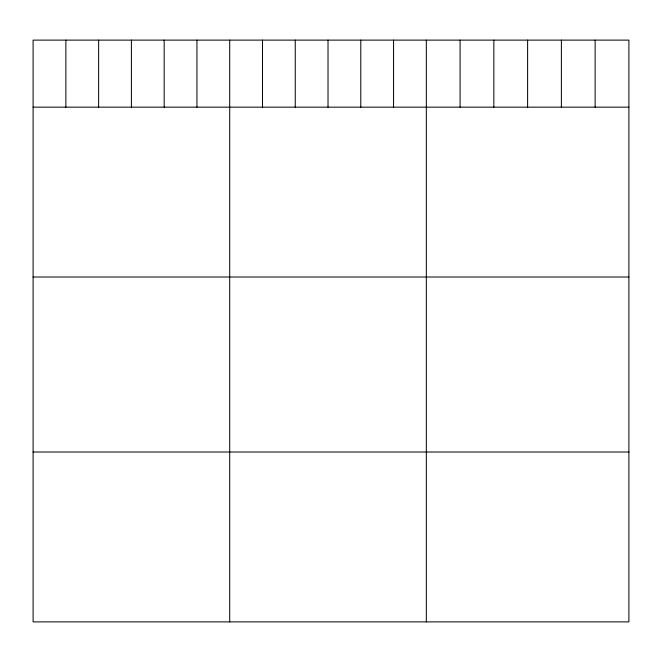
<?xml version="1.0" encoding="UTF-8"?>
<svg xmlns="http://www.w3.org/2000/svg" width="662" height="662" viewBox="0 0 662 662"><rect width="100%" height="100%" fill="white"/><g stroke="black" fill="none" stroke-linecap="round" stroke-linejoin="round"><path stroke-width="0.99" d="M628.9 107.153L628.9 621.883L33.1 621.883L33.1 40.117L628.9 40.117L628.9 107.153L33.1 107.153M33.1 277.014L628.9 277.014M33.1 452.022L628.9 452.022M595.138 40.117L595.138 107.153M561.376 40.117L561.376 107.153M527.614 40.117L527.614 107.153M493.852 40.117L493.852 107.153M460.09 40.117L460.09 107.153M426.328 40.117L426.328 621.883M393.559 40.117L393.559 107.153M360.79 40.117L360.79 107.153M328.021 40.117L328.021 107.153M295.252 40.117L295.252 107.153M262.483 40.117L262.483 107.153M229.714 40.117L229.714 621.883M196.945 40.117L196.945 107.153M164.176 40.117L164.176 107.153M131.407 40.117L131.407 107.153M98.638 40.117L98.638 107.153M65.869 40.117L65.869 107.153"/></g></svg>
